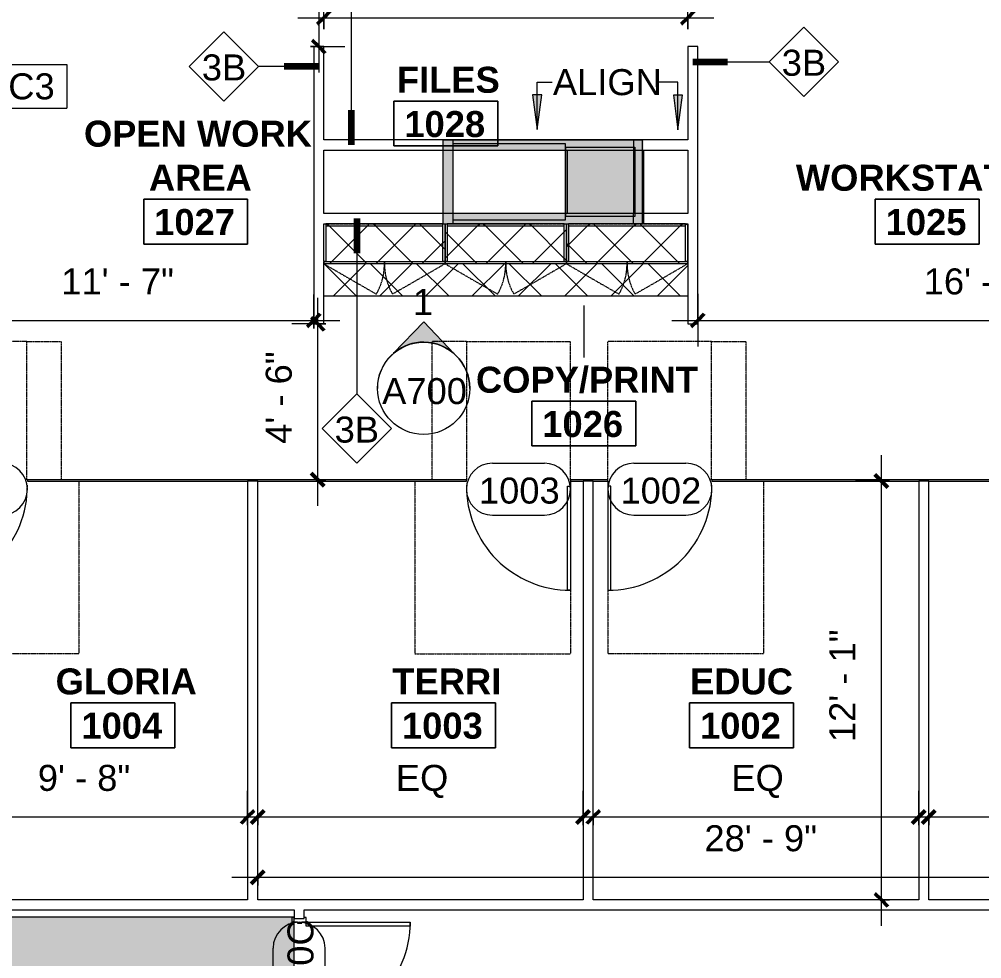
# Model space of a CAD drawing. Header units: inches. Extents: x 4757 to 6810, y 9919 to 10986.
# Drawn here: x 5099.3 to 5432.5, y 10412.4 to 10737.5 of the extents above; entities that cross this region are included whole.
import ezdxf

# ---------------------------------------------------------------- set-up
doc = ezdxf.new("R2010")
doc.units = ezdxf.units.IN
doc.header["$MEASUREMENT"] = 0
for name, pattern in [('Dash', [0.25, 0.125, -0.125]), ('Dash 1_32_', [0.0625, 0.03125, -0.03125]), ('Hidden', [0.28125, 0.1875, -0.09375])]:
    doc.linetypes.add(name, pattern=pattern)
for name, color, linetype, lineweight in [('A-ANNO-DIMS', 211, 'Continuous', 9), ('A-ANNO-DIMS-96', 211, 'Continuous', 9), ('A-ANNO-KEYN', 231, 'Continuous', 9), ('A-AREA-IDEN', 2, 'Continuous', 9), ('A-DETL-GENF', 92, 'Continuous', 9), ('A-DETL-THIN', 151, 'Continuous', 9), ('A-DOOR', 31, 'Continuous', 13), ('A-DOOR-IDEN', 31, 'Continuous', 9), ('A-GENM', 13, 'Dash 1_32_', 9), ('A-WALL', 113, 'Continuous', 13), ('A-WALL-IDEN', 211, 'Continuous', 9), ('A-WALL-PATT', 111, 'Continuous', 13), ('Bb-col', 7, 'Continuous', 9), ('G-ANNO-SYMB', 111, 'Continuous', 9), ('G-ANNO-TEXT', 231, 'Continuous', 9), ('I-WALL', 2, 'Continuous', 9), ('Propidex Polylines', 7, 'Continuous', 9), ('Q-CASE', 31, 'Continuous', 9), ('Q-CASE-HDLN', 31, 'Dash', 9), ('Rosslyn Plaza North_1777 North Kent St _W632_-09_dwg', 8, 'Continuous', 9)]:
    doc.layers.add(name, color=color, linetype=linetype, lineweight=lineweight)
doc.styles.add('Arial_3', font='arial.ttf', dxfattribs={"height": 9})
doc.styles.add('Swis721 Lt BT', font='swissl.ttf', dxfattribs={"height": 9})
doc.styles.add('Swis721 Lt BT_B', font='', dxfattribs={"height": 9})
doc.styles.get('Swis721 Lt BT_B').set_extended_font_data('Swis721 Lt BT', bold=True)
doc.dimstyles.new('OTJ_-_3_32__Linear__1_2__Tolerance', dxfattribs={"dimscale": 12, "dimtxt": 9.497835, "dimasz": 0.375, "dimexe": 0.75, "dimexo": 0.5, "dimgap": 0.5, "dimtad": 1, "dimdec": 1, "dimrnd": 0.5, "dimzin": 3, "dimdsep": 46, "dimlunit": 4, "dimtxsty": 'Swis721 Lt BT', "dimblk1": 'OBLIQUE', "dimblk2": 'OBLIQUE', "dimsah": 1, "dimcen": 0.09, "dimdle": 0.75, "dimazin": 0, "dimtfac": 1, "dimtdec": 4, "dimtix": 1, "dimtmove": 0, "dimatfit": 3, "dimfxl": 1, "dimtvp": 1, "dimfrac": 2, "dimtolj": 1, "dimtzin": 0, "dimarcsym": 2})
pattern_1 = [(45, (-5202.721, -10669.151), (-8.012227, 8.012227), []), (135, (-5202.721, -10669.151), (-8.012227, -8.012227), [])]
pattern_2 = [(45, (-5244.721, -10669.151), (-8.012227, 8.012227), []), (135, (-5244.721, -10669.151), (-8.012227, -8.012227), [])]
pattern_3 = [(45, (-5286.721, -10669.151), (-8.012227, 8.012227), []), (135, (-5286.721, -10669.151), (-8.012227, -8.012227), [])]

# ---------------------------------------------------------------- blocks, each defined once
blk = doc.blocks.new('Door - Single - Solid Door-8328956-Level XX  CONSTRUCTION')
at = {"layer": 'A-DOOR'}
for p, q in [((-14.01, 38.59), (-12.63, 38.59)), ((-14.01, 2.59), (-14.01, 38.59)), ((-12.63, 38.59), (-12.63, 2.59)), ((-12.63, 2.59), (-14.01, 2.59))]:
    blk.add_line(p, q, dxfattribs=at)
at = {"layer": 'A-DOOR', "lineweight": 9}
for p, q in [((-15.63, 2.59), (-15.63, 1.84)), ((-14.13, 2.59), (-15.63, 2.59)), ((-14.13, 1.09), (-14.13, 2.59)), ((-13.63, 1.09), (-14.13, 1.09)), ((-13.63, -0.41), (-13.63, 1.09)), ((22.12, 1.09), (21.62, 1.09)), ((21.62, 1.09), (21.62, -0.41)), ((23.62, 2.59), (22.12, 2.59)), ((22.12, 2.59), (22.12, 1.09)), ((23.62, 1.84), (23.62, 2.59)), ((-15.63, -1.66), (-15.63, -2.41)), ((-15.63, -2.41), (-14.13, -2.41)), ((-14.13, -2.41), (-14.13, -0.41)), ((-14.13, -0.41), (-13.63, -0.41)), ((21.62, -0.41), (22.12, -0.41)), ((22.12, -0.41), (22.12, -2.41)), ((22.12, -2.41), (23.62, -2.41)), ((23.62, -2.41), (23.62, -1.66))]:
    blk.add_line(p, q, dxfattribs=at)
blk.add_arc((-14.01, 2.59), 36, 359.5, 90, dxfattribs=at)
blk = doc.blocks.new('Door - Glass Single - Patch - Short Handle-7125741-Level XX  CONSTRUCTION')
at = {"layer": 'A-DOOR', "lineweight": 20}
for p, q in [((17, 38), (17, 2)), ((18, 38), (17, 38)), ((18, 2), (18, 38)), ((17, 2), (18, 2))]:
    blk.add_line(p, q, dxfattribs=at)
at = {"layer": 'A-DOOR', "lineweight": 9}
blk.add_arc((18, 2), 36, 90, 180.5, dxfattribs=at)
at = {"layer": 'A-GENM'}
for p, q in [((-35.81, 60.06), (18, 60.06)), ((-35.81, 0.25), (-35.81, 60.06)), ((18, 0.25), (18, 60.06)), ((17.97, 0.25), (18, 0.25)), ((-29.81, -0.25), (-29.81, -48.06)), ((-17.81, -0.25), (-17.81, -48.06)), ((17.97, -0.25), (18, -0.25)), ((18, -0.25), (18, -48.06)), ((-17.81, -48.06), (-29.81, -48.06)), ((-17.81, -48.06), (18, -48.06))]:
    blk.add_line(p, q, dxfattribs=at)
blk = doc.blocks.new('C-Counter Top - ADJ HEIGHT-8491400-Level XX  CONSTRUCTION')
at = {"layer": 'Q-CASE'}
h = blk.add_hatch(dxfattribs=at)
h.set_pattern_fill('FP_3', color=256, style=0, pattern_type=2)
h.set_pattern_definition([(45, (-5251.979, -10666.789), (-8.012227, 8.012227), []), (135, (-5251.979, -10666.789), (-8.012227, -8.012227), [])])
h.paths.add_polyline_path([(-47.26, -25), (78.74, -25), (78.74, -13.87), (-47.26, -13.87)], flags=0)
blk.add_line((-47.26, -25), (78.74, -25), dxfattribs=at)
blk = doc.blocks.new('Door - Glass Single - Patch - Short Handle-7125740-Level XX  CONSTRUCTION')
at = {"layer": 'A-DOOR', "lineweight": 20}
for p, q in [((17, -2), (18, -2)), ((17, -38), (17, -2)), ((18, -2), (18, -38)), ((18, -38), (17, -38))]:
    blk.add_line(p, q, dxfattribs=at)
at = {"layer": 'A-DOOR', "lineweight": 9}
blk.add_arc((18, -2), 36, 179.5, 270, dxfattribs=at)
at = {"layer": 'A-GENM'}
for p, q in [((-17.81, 48.06), (-29.81, 48.06)), ((-29.81, 0.25), (-29.81, 48.06)), ((-17.81, 48.06), (18, 48.06)), ((-17.81, 0.25), (-17.81, 48.06)), ((18, 0.25), (18, 48.06)), ((17.97, 0.25), (18, 0.25)), ((-35.81, -0.25), (-35.81, -60.06)), ((17.97, -0.25), (18, -0.25)), ((18, -0.25), (18, -60.06)), ((-35.81, -60.06), (18, -60.06))]:
    blk.add_line(p, q, dxfattribs=at)
blk = doc.blocks.new('CW Cupbd Ohead - 37_h x 13 7_8_d - 2 Doors - 1 Shelf-8874249-Level XX  CONSTRUCTION')
at = {"layer": 'Q-CASE'}
h = blk.add_hatch(dxfattribs=at)
h.set_pattern_fill('FP_9', color=256, style=0, pattern_type=2)
h.set_pattern_definition(pattern_1)
h.paths.add_polyline_path([(2.75, -15.45), (2.75, -2.36), (2, -2.36), (2, -15.45)], flags=0)
h = blk.add_hatch(dxfattribs=at)
h.set_pattern_fill('FP_9', color=256, style=0, pattern_type=2)
h.set_pattern_definition(pattern_1)
h.paths.add_polyline_path([(2.75, -3.11), (43.25, -3.11), (43.25, -2.36), (2.75, -2.36)], flags=0)
h = blk.add_hatch(dxfattribs=at)
h.set_pattern_fill('FP_9', color=256, style=0, pattern_type=2)
h.set_pattern_definition(pattern_1)
h.paths.add_polyline_path([(2.75, -15.45), (43.25, -15.45), (43.25, -3.11), (2.75, -3.11)], flags=0)
h = blk.add_hatch(dxfattribs=at)
h.set_pattern_fill('FP_9', color=256, style=0, pattern_type=2)
h.set_pattern_definition(pattern_1)
h.paths.add_polyline_path([(44, -15.45), (44, -2.36), (43.25, -2.36), (43.25, -15.45)], flags=0)
h = blk.add_hatch(dxfattribs=at)
h.set_pattern_fill('FP_9', color=256, style=0, pattern_type=2)
h.set_pattern_definition(pattern_1)
h.paths.add_polyline_path([(2, -16.24), (23, -16.24), (23, -15.45), (2, -15.45)], flags=0)
h = blk.add_hatch(dxfattribs=at)
h.set_pattern_fill('FP_9', color=256, style=0, pattern_type=2)
h.set_pattern_definition(pattern_1)
h.paths.add_polyline_path([(23, -16.24), (44, -16.24), (44, -15.45), (23, -15.45)], flags=0)
for p, q in [((2, -2.36), (2.75, -2.36)), ((2, -15.45), (2, -2.36)), ((2.75, -2.36), (2.75, -15.45)), ((43.25, -2.36), (2.75, -2.36)), ((2.75, -3.11), (43.25, -3.11)), ((43.25, -2.36), (44, -2.36)), ((43.25, -15.45), (43.25, -2.36)), ((44, -15.45), (44, -2.36)), ((2, -15.45), (23, -15.45)), ((2, -15.45), (2, -16.24)), ((2.75, -15.45), (2, -15.45)), ((23, -16.24), (2, -16.24)), ((23, -16.24), (23, -15.45)), ((23, -15.45), (44, -15.45)), ((23, -15.45), (23, -16.24)), ((44, -16.24), (23, -16.24)), ((44, -15.45), (43.25, -15.45)), ((44, -16.24), (44, -15.45))]:
    blk.add_line(p, q, dxfattribs=at)
at = {"layer": 'Q-CASE', "linetype": 'Hidden'}
for p, q in [((2, -16.24), (20.18, -26.74)), ((44, -16.24), (25.81, -26.74))]:
    blk.add_line(p, q, dxfattribs=at)
for centre, start, end in [((2, -16.24), 330, 0.5), ((44, -16.24), 179.5, 210)]:
    blk.add_arc(centre, 21, start, end, dxfattribs=at)
at = {"layer": 'Q-CASE-HDLN'}
for p, q in [((2, -16.24), (2, -2.36)), ((2, -2.36), (44, -2.36)), ((44, -2.36), (44, -16.24)), ((44, -16.24), (2, -16.24))]:
    blk.add_line(p, q, dxfattribs=at)
blk = doc.blocks.new('CW Cupbd Ohead - 37_h x 13 7_8_d - 2 Doors - 1 Shelf-V4-Level XX  CONSTRUCTION')
at = {"layer": 'Q-CASE'}
h = blk.add_hatch(dxfattribs=at)
h.set_pattern_fill('FP_10', color=256, style=0, pattern_type=2)
h.set_pattern_definition(pattern_2)
h.paths.add_polyline_path([(2.75, -15.45), (2.75, -2.36), (2, -2.36), (2, -15.45)], flags=0)
h = blk.add_hatch(dxfattribs=at)
h.set_pattern_fill('FP_10', color=256, style=0, pattern_type=2)
h.set_pattern_definition(pattern_2)
h.paths.add_polyline_path([(2.75, -3.11), (43.25, -3.11), (43.25, -2.36), (2.75, -2.36)], flags=0)
h = blk.add_hatch(dxfattribs=at)
h.set_pattern_fill('FP_10', color=256, style=0, pattern_type=2)
h.set_pattern_definition(pattern_2)
h.paths.add_polyline_path([(2.75, -15.45), (43.25, -15.45), (43.25, -3.11), (2.75, -3.11)], flags=0)
h = blk.add_hatch(dxfattribs=at)
h.set_pattern_fill('FP_10', color=256, style=0, pattern_type=2)
h.set_pattern_definition(pattern_2)
h.paths.add_polyline_path([(44, -15.45), (44, -2.36), (43.25, -2.36), (43.25, -15.45)], flags=0)
h = blk.add_hatch(dxfattribs=at)
h.set_pattern_fill('FP_10', color=256, style=0, pattern_type=2)
h.set_pattern_definition(pattern_2)
h.paths.add_polyline_path([(2, -16.24), (23, -16.24), (23, -15.45), (2, -15.45)], flags=0)
h = blk.add_hatch(dxfattribs=at)
h.set_pattern_fill('FP_10', color=256, style=0, pattern_type=2)
h.set_pattern_definition(pattern_2)
h.paths.add_polyline_path([(23, -16.24), (44, -16.24), (44, -15.45), (23, -15.45)], flags=0)
for p, q in [((2, -2.36), (2.75, -2.36)), ((2, -15.45), (2, -2.36)), ((2.75, -2.36), (2.75, -15.45)), ((43.25, -2.36), (2.75, -2.36)), ((2.75, -3.11), (43.25, -3.11)), ((43.25, -2.36), (44, -2.36)), ((43.25, -15.45), (43.25, -2.36)), ((44, -15.45), (44, -2.36)), ((2, -15.45), (23, -15.45)), ((2, -15.45), (2, -16.24)), ((2.75, -15.45), (2, -15.45)), ((23, -16.24), (2, -16.24)), ((23, -16.24), (23, -15.45)), ((23, -15.45), (44, -15.45)), ((23, -15.45), (23, -16.24)), ((44, -16.24), (23, -16.24)), ((44, -15.45), (43.25, -15.45)), ((44, -16.24), (44, -15.45))]:
    blk.add_line(p, q, dxfattribs=at)
at = {"layer": 'Q-CASE', "linetype": 'Hidden'}
for p, q in [((2, -16.24), (20.18, -26.74)), ((44, -16.24), (25.81, -26.74))]:
    blk.add_line(p, q, dxfattribs=at)
for centre, start, end in [((2, -16.24), 330, 0.5), ((44, -16.24), 179.5, 210)]:
    blk.add_arc(centre, 21, start, end, dxfattribs=at)
at = {"layer": 'Q-CASE-HDLN'}
for p, q in [((2, -16.24), (2, -2.36)), ((2, -2.36), (44, -2.36)), ((44, -2.36), (44, -16.24)), ((44, -16.24), (2, -16.24))]:
    blk.add_line(p, q, dxfattribs=at)
blk = doc.blocks.new('CW Cupbd Ohead - 37_h x 13 7_8_d - 2 Doors - 1 Shelf-V5-Level XX  CONSTRUCTION')
at = {"layer": 'Q-CASE'}
h = blk.add_hatch(dxfattribs=at)
h.set_pattern_fill('FP_11', color=256, style=0, pattern_type=2)
h.set_pattern_definition(pattern_3)
h.paths.add_polyline_path([(2.75, -15.45), (2.75, -2.36), (2, -2.36), (2, -15.45)], flags=0)
h = blk.add_hatch(dxfattribs=at)
h.set_pattern_fill('FP_11', color=256, style=0, pattern_type=2)
h.set_pattern_definition(pattern_3)
h.paths.add_polyline_path([(2.75, -3.11), (43.25, -3.11), (43.25, -2.36), (2.75, -2.36)], flags=0)
h = blk.add_hatch(dxfattribs=at)
h.set_pattern_fill('FP_11', color=256, style=0, pattern_type=2)
h.set_pattern_definition(pattern_3)
h.paths.add_polyline_path([(2.75, -15.45), (43.25, -15.45), (43.25, -3.11), (2.75, -3.11)], flags=0)
h = blk.add_hatch(dxfattribs=at)
h.set_pattern_fill('FP_11', color=256, style=0, pattern_type=2)
h.set_pattern_definition(pattern_3)
h.paths.add_polyline_path([(44, -15.45), (44, -2.36), (43.25, -2.36), (43.25, -15.45)], flags=0)
h = blk.add_hatch(dxfattribs=at)
h.set_pattern_fill('FP_11', color=256, style=0, pattern_type=2)
h.set_pattern_definition(pattern_3)
h.paths.add_polyline_path([(2, -16.24), (23, -16.24), (23, -15.45), (2, -15.45)], flags=0)
h = blk.add_hatch(dxfattribs=at)
h.set_pattern_fill('FP_11', color=256, style=0, pattern_type=2)
h.set_pattern_definition(pattern_3)
h.paths.add_polyline_path([(23, -16.24), (44, -16.24), (44, -15.45), (23, -15.45)], flags=0)
for p, q in [((2, -2.36), (2.75, -2.36)), ((2, -15.45), (2, -2.36)), ((2.75, -2.36), (2.75, -15.45)), ((43.25, -2.36), (2.75, -2.36)), ((2.75, -3.11), (43.25, -3.11)), ((43.25, -2.36), (44, -2.36)), ((43.25, -15.45), (43.25, -2.36)), ((44, -15.45), (44, -2.36)), ((2, -15.45), (23, -15.45)), ((2, -15.45), (2, -16.24)), ((2.75, -15.45), (2, -15.45)), ((23, -16.24), (2, -16.24)), ((23, -16.24), (23, -15.45)), ((23, -15.45), (44, -15.45)), ((23, -15.45), (23, -16.24)), ((44, -16.24), (23, -16.24)), ((44, -15.45), (43.25, -15.45)), ((44, -16.24), (44, -15.45))]:
    blk.add_line(p, q, dxfattribs=at)
at = {"layer": 'Q-CASE', "linetype": 'Hidden'}
for p, q in [((2, -16.24), (20.18, -26.74)), ((44, -16.24), (25.81, -26.74))]:
    blk.add_line(p, q, dxfattribs=at)
for centre, start, end in [((2, -16.24), 330, 0.5), ((44, -16.24), 179.5, 210)]:
    blk.add_arc(centre, 21, start, end, dxfattribs=at)
at = {"layer": 'Q-CASE-HDLN'}
for p, q in [((2, -16.24), (2, -2.36)), ((2, -2.36), (44, -2.36)), ((44, -2.36), (44, -16.24)), ((44, -16.24), (2, -16.24))]:
    blk.add_line(p, q, dxfattribs=at)
blk = doc.blocks.new('Rosslyn Plaza North_1777 North Kent St _W632_-09_dwg-6954577-Level XX  CONSTRUCTION')
at = {"layer": 'Bb-col', "flags": 128}
for points in [[(5246, 10666.79), (5246, 10695.79), (5314.92, 10695.79), (5314.92, 10666.79)], [(5288.42, 10693.29), (5312.42, 10693.29), (5312.42, 10669.29), (5288.42, 10669.29), (5288.42, 10693.29), (5288.42, 10669.29)]]:
    blk.add_lwpolyline(points, dxfattribs=at)
at = {"layer": 'Propidex Polylines', "flags": 128}
blk.add_lwpolyline([(5288.43, 10668.16), (5288.43, 10694.41), (5249.43, 10694.41), (5249.43, 10668.16)], close=True, dxfattribs=at)
blk = doc.blocks.new('Elevation - Filled Arrow 2-347888-Level XX  CONSTRUCTION')
at = {"layer": 'G-ANNO-SYMB'}
blk.add_circle((0, 0), 0.1664, dxfattribs=at)
blk = doc.blocks.new('Elevation - Filled Arrow-151867-Level XX  CONSTRUCTION')
at = {"layer": 'G-ANNO-SYMB'}
h = blk.add_hatch(color=256, dxfattribs=at)
edge = h.paths.add_edge_path(flags=0)
edge.add_line((0, 0.2393), (0.1103, 0.1247))
edge.add_arc((-0.0002, -0.0002), 0.1667, 48.498, 130.5571)
edge.add_line((-0.1085, 0.1265), (0, 0.2393))
for p, q in [((0, 0.2393), (-0.1085, 0.1265)), ((-0.1084, 0.1266), (0, 0.2393)), ((0, 0.2393), (-0.1084, 0.1266)), ((0, 0.2393), (0.11, 0.1249)), ((0.1103, 0.1247), (0, 0.2393))]:
    blk.add_line(p, q, dxfattribs=at)
blk.add_arc((-0.0002, -0.0002), 0.1667, 48.498, 130.5571, dxfattribs=at)
blk.add_ellipse((-0.0002, -0.0001), major_axis=(-0.1667, 0), ratio=0.999376, start_param=3.141593, end_param=6.283185, dxfattribs=at)
blk = doc.blocks.new('Room Tag - Room Name and Number-3379422-Level XX  CONSTRUCTION')
at = {"layer": 'A-AREA-IDEN'}
for p, q in [((-0.1881, -0.1636), (-0.1881, -0.0018)), ((-0.1881, -0.0018), (0.1869, -0.0018)), ((0.1869, -0.0018), (-0.1881, -0.0018)), ((-0.1881, -0.0018), (-0.1881, -0.1636)), ((0.1869, -0.0018), (0.1869, -0.1636)), ((0.1869, -0.1636), (0.1869, -0.0018)), ((0.1869, -0.1636), (-0.1881, -0.1636)), ((-0.1881, -0.1636), (0.1869, -0.1636))]:
    blk.add_line(p, q, dxfattribs=at)
blk = doc.blocks.new('Door Tag - Door Tag-41184-Level XX  CONSTRUCTION')
at = {"layer": 'A-DOOR-IDEN'}
for p, q in [((-0.09375, 0.09375), (0.09375, 0.09375)), ((-0.09375, -0.09375), (0.09375, -0.09375))]:
    blk.add_line(p, q, dxfattribs=at)
for centre, start, end in [((-0.09375, 0), 90, 270), ((0.09375, 0), 270, 90)]:
    blk.add_arc(centre, 0.09375, start, end, dxfattribs=at)
blk = doc.blocks.new('Wall Tag - 1_4_-62626-Level XX  CONSTRUCTION')
at = {"layer": 'A-WALL-IDEN'}
for p, q in [((-0.125, 0), (0, 0.125)), ((0, 0.125), (0.125, 0)), ((-0.125, 0), (0, -0.125)), ((0, -0.125), (0.125, 0))]:
    blk.add_line(p, q, dxfattribs=at)
blk = doc.blocks.new('DIMBLOCK2-Level XX  CONSTRUCTION')
at = {"layer": 'A-ANNO-DIMS-96'}
for p, q in [((5062.17, 10630.48), (5062.17, 10642.3)), ((5201.22, 10630.48), (5201.22, 10642.3)), ((5053.17, 10633.3), (5210.22, 10633.3)), ((5062.17, 10633.3), (5062.17, 10630.48)), ((5201.22, 10633.3), (5201.22, 10630.48))]:
    blk.add_line(p, q, dxfattribs=at)
at = {"layer": 'A-ANNO-DIMS-96', "lineweight": 50}
for p, q in [((5062.17, 10633.3), (5064.42, 10635.55)), ((5201.22, 10633.3), (5203.47, 10635.55)), ((5062.17, 10633.3), (5059.92, 10631.05)), ((5201.22, 10633.3), (5198.97, 10631.05))]:
    blk.add_line(p, q, dxfattribs=at)
at = {"layer": 'A-ANNO-DIMS-96', "color": 0, "insert": (5113.83, 10651.32), "char_height": 9, "width": 42.8759, "attachment_point": 1, "line_spacing_factor": 1.005062, "style": 'Swis721 Lt BT'}
blk.add_mtext('11\' - 7"', dxfattribs=at)
blk = doc.blocks.new('_Oblique')
at = {"color": 0, "linetype": 'ByBlock', "lineweight": -2}
blk.add_line((-0.5, -0.5), (0.5, 0.5), dxfattribs=at)
blk = doc.blocks.new('DIMBLOCK6-Level XX  CONSTRUCTION')
at = {"layer": 'A-ANNO-DIMS-96'}
for p, q in [((5202.97, 10797.04), (5202.97, 10719.1)), ((5200.16, 10788.04), (5211.97, 10788.04)), ((5202.97, 10788.04), (5200.16, 10788.04)), ((5200.16, 10728.1), (5211.97, 10728.1)), ((5202.97, 10728.1), (5200.16, 10728.1))]:
    blk.add_line(p, q, dxfattribs=at)
at = {"layer": 'A-ANNO-DIMS-96', "lineweight": 50}
for p, q in [((5202.97, 10788.04), (5200.72, 10790.29)), ((5202.97, 10788.04), (5205.22, 10785.79)), ((5202.97, 10728.1), (5200.72, 10730.35)), ((5202.97, 10728.1), (5205.22, 10725.85))]:
    blk.add_line(p, q, dxfattribs=at)
at = {"layer": 'A-ANNO-DIMS-96', "color": 0, "insert": (5184.96, 10743.52), "char_height": 9, "width": 34.9159, "attachment_point": 1, "rotation": 90, "line_spacing_factor": 1.005062, "style": 'Swis721 Lt BT'}
blk.add_mtext('5\' - 0"', dxfattribs=at)
blk = doc.blocks.new('DIMBLOCK17-Level XX  CONSTRUCTION')
at = {"layer": 'A-ANNO-DIMS-96'}
for p, q in [((5526.35, 10708.68), (5526.35, 10624.3)), ((5526.35, 10633.3), (5526.35, 10708.68)), ((5334.22, 10642.54), (5334.22, 10624.3)), ((5334.22, 10633.3), (5334.22, 10642.54)), ((5325.22, 10633.3), (5535.35, 10633.3))]:
    blk.add_line(p, q, dxfattribs=at)
at = {"layer": 'A-ANNO-DIMS-96', "lineweight": 50}
for p, q in [((5334.22, 10633.3), (5336.47, 10635.55)), ((5526.35, 10633.3), (5528.6, 10635.55)), ((5334.22, 10633.3), (5331.97, 10631.05)), ((5526.35, 10633.3), (5524.1, 10631.05))]:
    blk.add_line(p, q, dxfattribs=at)
at = {"layer": 'A-ANNO-DIMS-96', "color": 0, "insert": (5412.42, 10651.32), "char_height": 9, "width": 42.8759, "attachment_point": 1, "line_spacing_factor": 1.005062, "style": 'Swis721 Lt BT'}
blk.add_mtext('16\' - 0"', dxfattribs=at)
blk = doc.blocks.new('DIMBLOCK18-Level XX  CONSTRUCTION')
at = {"layer": 'A-ANNO-DIMS-96'}
for p, q in [((5397.77, 10423.79), (5397.77, 10586.69)), ((5400.59, 10577.69), (5388.77, 10577.69)), ((5397.77, 10577.69), (5400.59, 10577.69)), ((5400.59, 10432.79), (5388.77, 10432.79)), ((5397.77, 10432.79), (5400.59, 10432.79))]:
    blk.add_line(p, q, dxfattribs=at)
at = {"layer": 'A-ANNO-DIMS-96', "lineweight": 50}
for p, q in [((5397.77, 10577.69), (5395.52, 10579.94)), ((5397.77, 10577.69), (5400.02, 10575.44)), ((5397.77, 10432.79), (5395.52, 10435.04)), ((5397.77, 10432.79), (5400.02, 10430.54))]:
    blk.add_line(p, q, dxfattribs=at)
at = {"layer": 'A-ANNO-DIMS-96', "color": 0, "insert": (5379.76, 10487.37), "char_height": 9, "width": 42.8759, "attachment_point": 1, "rotation": 90, "line_spacing_factor": 1.005062, "style": 'Swis721 Lt BT'}
blk.add_mtext('12\' - 1"', dxfattribs=at)
blk = doc.blocks.new('DIMBLOCK19-Level XX  CONSTRUCTION')
at = {"layer": 'A-ANNO-DIMS-96'}
for p, q in [((5202.63, 10569.19), (5202.63, 10641.1)), ((5205.45, 10632.1), (5193.63, 10632.1)), ((5202.63, 10632.1), (5205.45, 10632.1)), ((5205.45, 10578.19), (5193.63, 10578.19)), ((5202.63, 10578.19), (5205.45, 10578.19))]:
    blk.add_line(p, q, dxfattribs=at)
at = {"layer": 'A-ANNO-DIMS-96', "lineweight": 50}
for p, q in [((5202.63, 10632.1), (5200.38, 10634.35)), ((5202.63, 10632.1), (5204.88, 10629.85)), ((5202.63, 10578.19), (5200.38, 10580.44)), ((5202.63, 10578.19), (5204.88, 10575.94))]:
    blk.add_line(p, q, dxfattribs=at)
at = {"layer": 'A-ANNO-DIMS-96', "color": 0, "insert": (5184.61, 10590.6), "char_height": 9, "width": 34.9159, "attachment_point": 1, "rotation": 90, "line_spacing_factor": 1.005062, "style": 'Swis721 Lt BT'}
blk.add_mtext('4\' - 6"', dxfattribs=at)
blk = doc.blocks.new('DIMBLOCK21-Level XX  CONSTRUCTION')
at = {"layer": 'A-ANNO-DIMS-96'}
for p, q in [((5062.17, 10458.67), (5062.17, 10470.49)), ((5178.35, 10458.67), (5178.35, 10470.49)), ((5053.17, 10461.49), (5187.35, 10461.49)), ((5062.17, 10461.49), (5062.17, 10458.67)), ((5178.35, 10461.49), (5178.35, 10458.67))]:
    blk.add_line(p, q, dxfattribs=at)
at = {"layer": 'A-ANNO-DIMS-96', "lineweight": 50}
for p, q in [((5062.17, 10461.49), (5064.42, 10463.74)), ((5178.35, 10461.49), (5180.6, 10463.74)), ((5062.17, 10461.49), (5059.92, 10459.24)), ((5178.35, 10461.49), (5176.1, 10459.24))]:
    blk.add_line(p, q, dxfattribs=at)
at = {"layer": 'A-ANNO-DIMS-96', "color": 0, "insert": (5105.71, 10479.5), "char_height": 9, "width": 34.9159, "attachment_point": 1, "line_spacing_factor": 1.005062, "style": 'Swis721 Lt BT'}
blk.add_mtext('9\' - 8"', dxfattribs=at)
blk = doc.blocks.new('DIMBLOCK22-Level XX  CONSTRUCTION')
at = {"layer": 'A-ANNO-DIMS-96'}
for p, q in [((5181.85, 10458.67), (5181.85, 10470.49)), ((5294.52, 10458.67), (5294.52, 10470.49)), ((5172.85, 10461.49), (5303.52, 10461.49)), ((5181.85, 10461.49), (5181.85, 10458.67)), ((5294.52, 10461.49), (5294.52, 10458.67))]:
    blk.add_line(p, q, dxfattribs=at)
at = {"layer": 'A-ANNO-DIMS-96', "lineweight": 50}
for p, q in [((5181.85, 10461.49), (5184.1, 10463.74)), ((5294.52, 10461.49), (5296.77, 10463.74)), ((5181.85, 10461.49), (5179.6, 10459.24)), ((5294.52, 10461.49), (5292.27, 10459.24))]:
    blk.add_line(p, q, dxfattribs=at)
at = {"layer": 'A-ANNO-DIMS-96', "color": 0, "insert": (5229.67, 10479.5), "char_height": 9, "width": 20.443, "attachment_point": 1, "line_spacing_factor": 1.005062, "style": 'Swis721 Lt BT'}
blk.add_mtext('EQ', dxfattribs=at)
blk = doc.blocks.new('DIMBLOCK23-Level XX  CONSTRUCTION')
at = {"layer": 'A-ANNO-DIMS-96'}
for p, q in [((5298.02, 10458.67), (5298.02, 10470.49)), ((5410.68, 10458.67), (5410.68, 10470.49)), ((5289.02, 10461.49), (5419.68, 10461.49)), ((5298.02, 10461.49), (5298.02, 10458.67)), ((5410.68, 10461.49), (5410.68, 10458.67))]:
    blk.add_line(p, q, dxfattribs=at)
at = {"layer": 'A-ANNO-DIMS-96', "lineweight": 50}
for p, q in [((5298.02, 10461.49), (5300.27, 10463.74)), ((5410.68, 10461.49), (5412.93, 10463.74)), ((5298.02, 10461.49), (5295.77, 10459.24)), ((5410.68, 10461.49), (5408.43, 10459.24))]:
    blk.add_line(p, q, dxfattribs=at)
at = {"layer": 'A-ANNO-DIMS-96', "color": 0, "insert": (5345.83, 10479.5), "char_height": 9, "width": 20.443, "attachment_point": 1, "line_spacing_factor": 1.005062, "style": 'Swis721 Lt BT'}
blk.add_mtext('EQ', dxfattribs=at)
blk = doc.blocks.new('DIMBLOCK24-Level XX  CONSTRUCTION')
at = {"layer": 'A-ANNO-DIMS-96'}
for p, q in [((5414.18, 10458.67), (5414.18, 10470.49)), ((5526.85, 10458.67), (5526.85, 10470.49)), ((5405.18, 10461.49), (5535.85, 10461.49)), ((5414.18, 10461.49), (5414.18, 10458.67)), ((5526.85, 10461.49), (5526.85, 10458.67))]:
    blk.add_line(p, q, dxfattribs=at)
at = {"layer": 'A-ANNO-DIMS-96', "lineweight": 50}
for p, q in [((5414.18, 10461.49), (5416.43, 10463.74)), ((5526.85, 10461.49), (5529.1, 10463.74)), ((5414.18, 10461.49), (5411.93, 10459.24)), ((5526.85, 10461.49), (5524.6, 10459.24))]:
    blk.add_line(p, q, dxfattribs=at)
at = {"layer": 'A-ANNO-DIMS-96', "color": 0, "insert": (5462, 10479.5), "char_height": 9, "width": 20.443, "attachment_point": 1, "line_spacing_factor": 1.005062, "style": 'Swis721 Lt BT'}
blk.add_mtext('EQ', dxfattribs=at)
blk = doc.blocks.new('DIMBLOCK26-Level XX  CONSTRUCTION')
at = {"layer": 'A-ANNO-DIMS-96'}
for p, q in [((5181.85, 10437.78), (5181.85, 10449.6)), ((5526.85, 10437.78), (5526.85, 10449.6)), ((5172.85, 10440.6), (5535.85, 10440.6)), ((5181.85, 10440.6), (5181.85, 10437.78)), ((5526.85, 10440.6), (5526.85, 10437.78))]:
    blk.add_line(p, q, dxfattribs=at)
at = {"layer": 'A-ANNO-DIMS-96', "lineweight": 50}
for p, q in [((5181.85, 10440.6), (5179.6, 10438.35)), ((5181.85, 10440.6), (5184.1, 10442.85)), ((5526.85, 10440.6), (5524.6, 10438.35)), ((5526.85, 10440.6), (5529.1, 10442.85))]:
    blk.add_line(p, q, dxfattribs=at)
at = {"layer": 'A-ANNO-DIMS-96', "color": 0, "insert": (5336.49, 10458.61), "char_height": 9, "width": 42.8759, "attachment_point": 1, "line_spacing_factor": 1.005062, "style": 'Swis721 Lt BT'}
blk.add_mtext('28\' - 9"', dxfattribs=at)
blk = doc.blocks.new('DIMBLOCK28-Level XX  CONSTRUCTION')
at = {"layer": 'A-ANNO-DIMS-96'}
for p, q in [((5204.72, 10734.1), (5204.72, 10747.08)), ((5330.72, 10734.1), (5330.72, 10747.08)), ((5195.72, 10738.08), (5339.72, 10738.08)), ((5204.72, 10738.08), (5204.72, 10734.1)), ((5330.72, 10738.08), (5330.72, 10734.1))]:
    blk.add_line(p, q, dxfattribs=at)
at = {"layer": 'A-ANNO-DIMS-96', "lineweight": 50}
for p, q in [((5204.72, 10738.08), (5206.97, 10740.33)), ((5330.72, 10738.08), (5332.97, 10740.33)), ((5204.72, 10738.08), (5202.47, 10735.83)), ((5330.72, 10738.08), (5328.47, 10735.83))]:
    blk.add_line(p, q, dxfattribs=at)
at = {"layer": 'A-ANNO-DIMS-96', "color": 0, "insert": (5249.85, 10756.09), "char_height": 9, "width": 42.8759, "attachment_point": 1, "line_spacing_factor": 1.005062, "style": 'Swis721 Lt BT'}
blk.add_mtext('10\' - 6"', dxfattribs=at)
blk = doc.blocks.new('Keynote Tag - Keynote Number - Boxed-135510-Level XX  CONSTRUCTION')
at = {"layer": 'A-ANNO-KEYN'}
for p, q in [((-0.125, -0.0792), (-0.125, 0.0781)), ((-0.125, 0.0781), (0.125, 0.0781)), ((0.125, 0.0781), (0.125, -0.0792)), ((-0.125, -0.0792), (0.125, -0.0792))]:
    blk.add_line(p, q, dxfattribs=at)

msp = doc.modelspace()

# ---------------------------------------------------------------- hatches: boundary and pattern name
at = {"layer": 'A-DETL-GENF'}
h = msp.add_hatch(color=9, dxfattribs=at)
h.paths.add_polyline_path([(6271.92, 9918.54), (6726.34, 9918.54), (6736.57, 9928.76), (6707, 9958.33), (6718.49, 9986.77), (6758.92, 9986.77), (6758.92, 10183.16), (6717.8, 10183.16), (6717.8, 10199.54), (6515.42, 10199.54), (6515.42, 10186.29), (6485.42, 10186.29), (6485.42, 10199.54), (6274.92, 10199.54), (6274.91, 10186.03), (6247.91, 10186.03), (6247.91, 10097.03), (6128.43, 10097.03), (6128.43, 9969.78), (5729.54, 9969.78), (5729.54, 9940.78), (5591.29, 9940.78), (5591.29, 9969.78), (5246.43, 9969.78), (5246.43, 10221.28), (5194.41, 10221.28), (5194.41, 10426.79), (5045.92, 10426.79), (5045.92, 10455.79), (5058.67, 10455.79), (5058.67, 10666.79), (5045.92, 10666.79), (5045.92, 10695.79), (5058.67, 10695.79), (5058.67, 10696.27), (4933.13, 10821.81), (4757.33, 10646.01), (4757.33, 10304.77), (5178.35, 10304.77), (5178.35, 9918.54), (6248.92, 9918.54)], flags=0)
h.paths.add_polyline_path([(6739.04, 9931.24), (6753.63, 9945.82), (6760.42, 9960.39), (6760.42, 9986.77), (6759.67, 9986.77), (6759.67, 9983.27), (6720.85, 9983.27), (6711.11, 9959.17), (6723.3, 9946.98)], flags=0)
h.paths.add_polyline_path([(6511.92, 9946.29), (6485.42, 9946.29), (6485.42, 9976.29), (6515.42, 9976.29), (6515.42, 9946.29)], flags=0)
h.paths.add_polyline_path([(6245.42, 9946.29), (6245.42, 9976.29), (6275.42, 9976.29), (6275.42, 9946.29), (6248.92, 9946.29)], flags=0)
h.paths.add_polyline_path([(6758.92, 10186.66), (6758.92, 10199.54), (6721.3, 10199.54), (6721.3, 10186.66)], flags=0)
at = {"layer": 'A-WALL'}
msp.add_hatch(color=7, dxfattribs=at).paths.add_polyline_path([(5311.97, 10670.29), (5311.97, 10692.29), (5289.02, 10692.29), (5289.02, 10670.29)], flags=0)
at = {"layer": 'A-WALL-PATT', "lineweight": 9}
for points in [[(5247.47, 10666.79), (5249.47, 10666.79), (5249.47, 10695.79), (5245.97, 10695.79), (5245.97, 10666.79), (5246.72, 10666.79)], [(5289.02, 10692.29), (5311.97, 10692.29), (5311.97, 10695.79), (5249.47, 10695.79), (5249.47, 10692.29), (5271.56, 10692.29)], [(5315.47, 10670.29), (5315.47, 10695.79), (5311.97, 10695.79), (5311.97, 10670.29)], [(5289.47, 10666.79), (5315.47, 10666.79), (5315.47, 10670.29), (5249.47, 10670.29), (5249.47, 10666.79), (5288.72, 10666.79)]]:
    msp.add_hatch(color=7, dxfattribs=at).paths.add_polyline_path(points, flags=0)
at = {"layer": 'G-ANNO-TEXT'}
for points in [[(5278.6, 10699.37), (5280.18, 10711.37), (5277.02, 10711.37)], [(5327.35, 10699.28), (5328.93, 10711.28), (5325.77, 10711.28)]]:
    msp.add_hatch(color=7, dxfattribs=at).paths.add_polyline_path(points, flags=0)

# ---------------------------------------------------------------- linework, layer by layer
at = {"layer": 'A-AREA-IDEN'}
msp.add_line((5294.79, 10638.52), (5294.79, 10620.54), dxfattribs=at)
at = {"layer": 'A-DETL-THIN'}
for p, q in [((5194.41, 10426.79), (5058.67, 10426.79)), ((5194.41, 10221.28), (5194.41, 10426.79))]:
    msp.add_line(p, q, dxfattribs=at)
at = {"layer": 'A-WALL', "color": 55}
for p, q in [((5311.97, 10695.79), (5249.47, 10695.79)), ((5311.97, 10695.79), (5311.97, 10692.29)), ((5249.47, 10692.29), (5289.02, 10692.29)), ((5289.02, 10670.29), (5249.47, 10670.29)), ((5315.47, 10670.29), (5311.97, 10670.29))]:
    msp.add_line(p, q, dxfattribs=at)
at = {"layer": 'A-WALL'}
for p, q in [((5249.47, 10666.79), (5249.47, 10695.79)), ((5245.97, 10692.29), (5245.97, 10670.29)), ((5315.47, 10666.79), (5315.47, 10692.29)), ((5181.85, 10577.69), (5178.35, 10577.69)), ((5298.02, 10577.69), (5294.52, 10577.69)), ((5414.18, 10577.69), (5410.68, 10577.69))]:
    msp.add_line(p, q, dxfattribs=at)
at = {"layer": 'A-WALL', "color": 8, "lineweight": 20}
msp.add_line((5289.02, 10692.29), (5289.02, 10670.29), dxfattribs=at)
at = {"layer": 'A-WALL-IDEN'}
for p, q in [((5214.26, 10694.04), (5214.26, 10740.46)), ((5202.97, 10721.25), (5182.16, 10721.25)), ((5332.47, 10722.86), (5358.92, 10722.86)), ((5216.14, 10668.54), (5216.14, 10607.91))]:
    msp.add_line(p, q, dxfattribs=at)
at = {"layer": 'A-WALL-IDEN', "lineweight": 90}
for p, q in [((5202.97, 10721.25), (5190.97, 10721.25)), ((5332.47, 10722.86), (5344.47, 10722.86)), ((5214.26, 10694.04), (5214.26, 10706.04)), ((5216.14, 10668.54), (5216.14, 10656.54))]:
    msp.add_line(p, q, dxfattribs=at)
at = {"layer": 'G-ANNO-TEXT', "color": 7}
for p, q in [((5278.6, 10715.78), (5283.74, 10715.78)), ((5278.6, 10699.37), (5278.6, 10715.78)), ((5321.41, 10715.78), (5320.49, 10715.78)), ((5327.35, 10715.78), (5321.41, 10715.78)), ((5327.35, 10699.28), (5327.35, 10715.78)), ((5280.18, 10711.37), (5277.02, 10711.37)), ((5277.02, 10711.37), (5278.6, 10699.37)), ((5278.6, 10699.37), (5280.18, 10711.37)), ((5328.93, 10711.28), (5325.77, 10711.28)), ((5325.77, 10711.28), (5327.35, 10699.28)), ((5327.35, 10699.28), (5328.93, 10711.28))]:
    msp.add_line(p, q, dxfattribs=at)
at = {"layer": 'I-WALL', "lineweight": 13}
for p, q in [((5201.22, 10728.1), (5201.22, 10632.1)), ((5204.72, 10728.1), (5201.22, 10728.1)), ((5204.72, 10695.79), (5204.72, 10728.1)), ((5330.72, 10728.1), (5330.72, 10695.79)), ((5334.22, 10728.1), (5330.72, 10728.1)), ((5334.22, 10632.1), (5334.22, 10728.1)), ((5245.97, 10695.79), (5204.72, 10695.79)), ((5330.72, 10695.79), (5315.47, 10695.79)), ((5204.72, 10670.29), (5204.72, 10692.29)), ((5204.72, 10692.29), (5249.47, 10692.29)), ((5311.97, 10692.29), (5330.72, 10692.29)), ((5330.72, 10692.29), (5330.72, 10670.29)), ((5249.47, 10670.29), (5204.72, 10670.29)), ((5311.97, 10666.79), (5311.97, 10670.29)), ((5330.72, 10670.29), (5315.47, 10670.29)), ((5204.72, 10632.1), (5204.72, 10652.91)), ((5330.72, 10652.91), (5330.72, 10632.1)), ((5201.22, 10632.1), (5204.72, 10632.1)), ((5330.72, 10632.1), (5334.22, 10632.1)), ((5254.1, 10578.19), (5102.1, 10578.19)), ((5102.1, 10578.19), (5102.1, 10577.69)), ((5102.1, 10577.69), (5178.35, 10577.69)), ((5178.35, 10577.69), (5178.35, 10432.79)), ((5181.85, 10577.69), (5254.1, 10577.69)), ((5181.85, 10432.79), (5181.85, 10577.69)), ((5254.1, 10577.69), (5254.1, 10578.19)), ((5303.1, 10578.19), (5290.1, 10578.19)), ((5290.1, 10578.19), (5290.1, 10577.69)), ((5290.1, 10577.69), (5294.52, 10577.69)), ((5294.52, 10577.69), (5294.52, 10432.79)), ((5298.02, 10432.79), (5298.02, 10577.69)), ((5298.02, 10577.69), (5303.1, 10577.69)), ((5303.1, 10577.69), (5303.1, 10578.19)), ((5487.1, 10578.19), (5339.1, 10578.19)), ((5339.1, 10578.19), (5339.1, 10577.69)), ((5339.1, 10577.69), (5410.68, 10577.69)), ((5410.68, 10577.69), (5410.68, 10432.79)), ((5414.18, 10432.79), (5414.18, 10577.69)), ((5414.18, 10577.69), (5487.1, 10577.69)), ((5178.35, 10432.79), (5074.92, 10432.79)), ((5294.52, 10432.79), (5181.85, 10432.79)), ((5410.68, 10432.79), (5298.02, 10432.79)), ((5526.85, 10432.79), (5414.18, 10432.79)), ((5074.92, 10429.29), (5194.41, 10429.29)), ((5194.41, 10429.29), (5194.41, 10426.29)), ((5197.91, 10426.29), (5197.91, 10429.29)), ((5197.91, 10429.29), (5594.79, 10429.29)), ((5194.41, 10426.29), (5197.91, 10426.29))]:
    msp.add_line(p, q, dxfattribs=at)
at = {"layer": 'I-WALL', "color": 8, "lineweight": 20}
for p, q in [((5249.47, 10695.79), (5245.97, 10695.79)), ((5315.47, 10695.79), (5311.97, 10695.79))]:
    msp.add_line(p, q, dxfattribs=at)
at = {"layer": 'I-WALL'}
for p, q in [((5289.02, 10692.29), (5311.97, 10692.29)), ((5311.97, 10692.29), (5311.97, 10670.29)), ((5311.97, 10670.29), (5289.02, 10670.29))]:
    msp.add_line(p, q, dxfattribs=at)

# ---------------------------------------------------------------- block references
at = {"layer": 'A-ANNO-KEYN', "xscale": 95.99999999999994, "yscale": 95.99999999999994, "zscale": 95.99999999999994}
msp.add_blockref('Keynote Tag - Keynote Number - Boxed-135510-Level XX  CONSTRUCTION', (5103.76, 10714.38), dxfattribs=at)
at = {"layer": 'A-AREA-IDEN', "xscale": 95.99999999999994, "yscale": 95.99999999999994, "zscale": 95.99999999999994}
for p in [(5247.03, 10709.39), (5160.42, 10675.47), (5413.67, 10675.47), (5294.78, 10605.58), (5135.23, 10501.16), (5246.2, 10501.16), (5349.39, 10501.16)]:
    msp.add_blockref('Room Tag - Room Name and Number-3379422-Level XX  CONSTRUCTION', p, dxfattribs=at)
at = {"layer": 'A-DOOR'}
for name, p, rotation in [('Door - Glass Single - Patch - Short Handle-7125741-Level XX  CONSTRUCTION', (5084.1, 10577.94), 180), ('Door - Glass Single - Patch - Short Handle-7125741-Level XX  CONSTRUCTION', (5321.1, 10577.94), 180), ('Door - Single - Solid Door-8328956-Level XX  CONSTRUCTION', (5196.07, 10411.03), 270)]:
    msp.add_blockref(name, p, dxfattribs=dict(at, rotation=rotation))
msp.add_blockref('Door - Glass Single - Patch - Short Handle-7125740-Level XX  CONSTRUCTION', (5272.1, 10577.94), dxfattribs=at)
at = {"layer": 'A-DOOR-IDEN', "xscale": 95.99999999999994, "yscale": 95.99999999999994, "zscale": 95.99999999999994}
for p in [(5084.1, 10574.91), (5272.1, 10574.91), (5321.1, 10574.91)]:
    msp.add_blockref('Door Tag - Door Tag-41184-Level XX  CONSTRUCTION', p, dxfattribs=at)
at = {"layer": 'A-DOOR-IDEN', "xscale": 95.99999999999994, "yscale": 95.99999999999994, "zscale": 95.99999999999994, "rotation": 89.99999999999991}
msp.add_blockref('Door Tag - Door Tag-41184-Level XX  CONSTRUCTION', (5196.16, 10407.04), dxfattribs=at)
at = {"layer": 'A-WALL-IDEN', "xscale": 95.99999999999994, "yscale": 95.99999999999994, "zscale": 95.99999999999994}
for p in [(5370.92, 10722.86), (5170.16, 10721.25), (5216.14, 10595.91)]:
    msp.add_blockref('Wall Tag - 1_4_-62626-Level XX  CONSTRUCTION', p, dxfattribs=at)
at = {"layer": 'G-ANNO-SYMB', "xscale": 95.99999999999994, "yscale": 95.99999999999994, "zscale": 95.99999999999994}
for name in ['Elevation - Filled Arrow-151867-Level XX  CONSTRUCTION', 'Elevation - Filled Arrow 2-347888-Level XX  CONSTRUCTION']:
    msp.add_blockref(name, (5239.3, 10609.81), dxfattribs=at)
at = {"layer": 'Q-CASE'}
for name, p in [('CW Cupbd Ohead - 37_h x 13 7_8_d - 2 Doors - 1 Shelf-8874249-Level XX  CONSTRUCTION', (5202.72, 10669.15)), ('CW Cupbd Ohead - 37_h x 13 7_8_d - 2 Doors - 1 Shelf-V4-Level XX  CONSTRUCTION', (5244.72, 10669.15)), ('CW Cupbd Ohead - 37_h x 13 7_8_d - 2 Doors - 1 Shelf-V5-Level XX  CONSTRUCTION', (5286.72, 10669.15)), ('C-Counter Top - ADJ HEIGHT-8491400-Level XX  CONSTRUCTION', (5251.98, 10666.79))]:
    msp.add_blockref(name, p, dxfattribs=at)
at = {"layer": 'Rosslyn Plaza North_1777 North Kent St _W632_-09_dwg', "color": 7}
msp.add_blockref('Rosslyn Plaza North_1777 North Kent St _W632_-09_dwg-6954577-Level XX  CONSTRUCTION', (0, 0), dxfattribs=at)

# ---------------------------------------------------------------- texts
at = {"layer": 'A-ANNO-KEYN', "insert": (5095.48, 10718.83), "char_height": 9, "width": 19.695, "attachment_point": 1, "style": 'Arial_3'}
msp.add_mtext('C3', dxfattribs=at)
at = {"layer": 'A-AREA-IDEN', "char_height": 9, "attachment_point": 1, "style": 'Swis721 Lt BT_B'}
for s, insert, width in [('FILES', (5230.03, 10721.1), 40.905), ('1028', (5232.62, 10705.78), 33.936), ('OPEN WORK', (5121.68, 10702.45), 93.627), ('AREA', (5144.18, 10687.2), 39.39), ('WORKSTATION', (5368.17, 10687.19), 109.989), ('1027', (5146.01, 10671.87), 33.936), ('1025', (5399.26, 10671.87), 33.936), ('COPY/PRINT', (5257.41, 10617.29), 90.294), ('1026', (5280.37, 10601.97), 33.936), ('GLORIA', (5111.87, 10512.88), 56.358), ('TERRI', (5228.46, 10512.88), 42.723), ('EDUC', (5331.53, 10512.88), 43.026), ('1004', (5120.82, 10497.56), 33.936), ('1003', (5231.79, 10497.56), 33.936), ('1002', (5334.98, 10497.56), 33.936)]:
    msp.add_mtext(s, dxfattribs=dict(at, insert=insert, width=width))
at = {"layer": 'A-DOOR-IDEN', "char_height": 9, "width": 32.724, "attachment_point": 1, "style": 'Swis721 Lt BT'}
for s, insert in [('1003', (5258.43, 10578.93)), ('1002', (5307.43, 10578.93))]:
    msp.add_mtext(s, dxfattribs=dict(at, insert=insert))
at = {"layer": 'A-DOOR-IDEN', "insert": (5192.14, 10388.99), "char_height": 9, "width": 43.329, "attachment_point": 1, "rotation": 90, "style": 'Swis721 Lt BT'}
msp.add_mtext('1000C', dxfattribs=at)
at = {"layer": 'A-WALL-IDEN', "char_height": 9, "width": 18.18, "attachment_point": 1, "style": 'Swis721 Lt BT'}
for insert in [(5363.26, 10726.99), (5162.5, 10725.37), (5208.48, 10600.04)]:
    msp.add_mtext('3B', dxfattribs=dict(at, insert=insert))
at = {"layer": 'G-ANNO-SYMB', "char_height": 9, "attachment_point": 1}
for s, insert, width, style in [('1', (5235.58, 10644.19), 8.181, 'Swis721 Lt BT'), ('A700', (5224.92, 10613.36), 35.754, 'Arial_3')]:
    msp.add_mtext(s, dxfattribs=dict(at, insert=insert, width=width, style=style))
at = {"layer": 'G-ANNO-TEXT', "color": 7, "insert": (5284.03, 10720.28), "char_height": 9, "width": 43.632, "attachment_point": 1, "style": 'Swis721 Lt BT'}
msp.add_mtext('ALIGN', dxfattribs=at)

# ---------------------------------------------------------------- dimensions: what is measured, and where the dimension line sits
at = {"layer": 'A-ANNO-DIMS'}
for base, p1, p2, override, picture, middle in [((5202.97, 10728.1), (5206.16, 10788.04), (5206.16, 10728.1), {"dimpost": '<>', "dimfxl": 59.940078}, 'DIMBLOCK6-Level XX  CONSTRUCTION', (5192.35, 10758.07)), ((5202.63, 10632.1), (5199.45, 10578.19), (5199.45, 10632.1), {"dimpost": '<>', "dimfxl": 53.91306}, 'DIMBLOCK19-Level XX  CONSTRUCTION', (5192, 10605.15)), ((5397.77, 10577.69), (5394.59, 10432.79), (5394.59, 10577.69), {"dimpost": '<>', "dimfxl": 144.898464}, 'DIMBLOCK18-Level XX  CONSTRUCTION', (5387.27, 10505.24))]:
    dim = msp.add_linear_dim(base=base, p1=p1, p2=p2, angle=90, dimstyle='OTJ_-_3_32__Linear__1_2__Tolerance', override=override, dxfattribs=at)
    dim.commit()
    dim.dimension.update_dxf_attribs({"geometry": picture, "text_midpoint": middle})
for base, p1, p2, override, picture, middle in [((5330.72, 10738.08), (5204.72, 10728.1), (5330.72, 10728.1), {"dimpost": '<>', "dimfxl": 126}, 'DIMBLOCK28-Level XX  CONSTRUCTION', (5267.72, 10748.7)), ((5526.35, 10633.3), (5334.22, 10648.54), (5526.35, 10714.68), {"dimpost": '<>', "dimfxl": 203.199895}, 'DIMBLOCK17-Level XX  CONSTRUCTION', (5430.28, 10643.93)), ((5201.2168, 10633.301), (5062.1682, 10636.483), (5201.2168, 10636.483), {"dimpost": '<>', "dimfxl": 139.048584}, 'DIMBLOCK2-Level XX  CONSTRUCTION', (5131.6925, 10643.801)), ((5178.35, 10461.49), (5062.17, 10464.67), (5178.35, 10464.67), {"dimpost": '<>', "dimfxl": 116.183166}, 'DIMBLOCK21-Level XX  CONSTRUCTION', (5120.26, 10472.11)), ((5526.85, 10440.6), (5181.85, 10443.78), (5526.85, 10443.78), {"dimpost": '<>', "dimfxl": 345}, 'DIMBLOCK26-Level XX  CONSTRUCTION', (5354.35, 10451.22))]:
    dim = msp.add_linear_dim(base=base, p1=p1, p2=p2, dimstyle='OTJ_-_3_32__Linear__1_2__Tolerance', override=override, dxfattribs=at)
    dim.commit()
    dim.dimension.update_dxf_attribs({"geometry": picture, "text_midpoint": middle})
for base, p1, p2, picture, middle in [((5294.52, 10461.49), (5181.85, 10464.67), (5294.52, 10464.67), 'DIMBLOCK22-Level XX  CONSTRUCTION', (5238.18, 10472.44)), ((5410.68, 10461.49), (5298.02, 10464.67), (5410.68, 10464.67), 'DIMBLOCK23-Level XX  CONSTRUCTION', (5354.35, 10472.44)), ((5526.85, 10461.49), (5414.18, 10464.67), (5526.85, 10464.67), 'DIMBLOCK24-Level XX  CONSTRUCTION', (5470.52, 10472.44))]:
    dim = msp.add_linear_dim(base=base, p1=p1, p2=p2, text='EQ', dimstyle='OTJ_-_3_32__Linear__1_2__Tolerance', override={"dimpost": '<>', "dimfxl": 112.666667}, dxfattribs=at)
    dim.commit()
    dim.dimension.update_dxf_attribs({"geometry": picture, "text_midpoint": middle})

doc.saveas('drawing.dxf')
